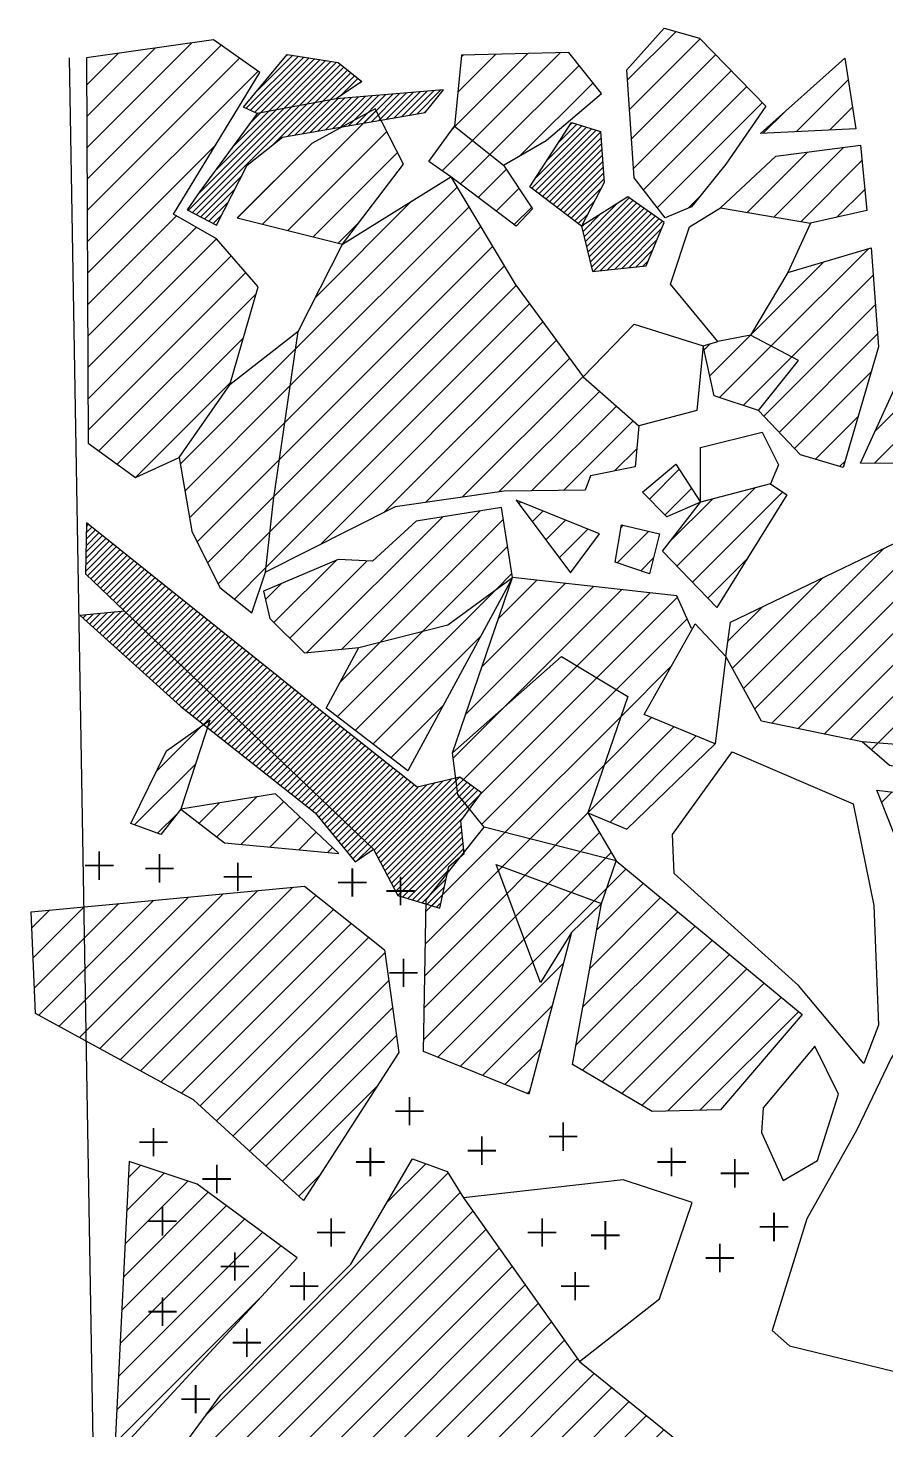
# Model space of a CAD drawing. Header units: metres. Extents: x -3.85 to -2.47, y -18.86 to -15.39.
# Drawn here: x -3.855 to -3.374, y -16.173 to -15.387 of the extents above; entities that cross this region are included whole.
import ezdxf

# ---------------------------------------------------------------- set-up
doc = ezdxf.new("R2010")
doc.units = ezdxf.units.M
doc.header["$LTSCALE"] = 25
doc.header["$MEASUREMENT"] = 0
doc.linetypes.add('STRICHPUNKTX2', pattern=[2, 1, -0.5, 0, -0.5])
doc.layers.get('0').update_dxf_attribs({"linetype": 'CONTINUOUS'})
for name, color, linetype in [('FEUER', 1, 'CONTINUOUS'), ('GRABUNGSGRENZE', 3, 'STRICHPUNKTX2'), ('KNOCHEN', 2, 'CONTINUOUS'), ('KNOCHENSCHRAFF', 2, 'CONTINUOUS'), ('STEINE', 4, 'CONTINUOUS')]:
    doc.layers.add(name, color=color, linetype=linetype)

# ---------------------------------------------------------------- blocks, each defined once
blk = doc.blocks.new('*X2')
at = {"color": 0}
for p, q in [((-371.049, -1540.251), (-370.942, -1540.143)), ((-373.257, -1543.165), (-370.333, -1540.241)), ((-373.016, -1543.278), (-370.028, -1540.29)), ((-372.775, -1543.39), (-369.724, -1540.339)), ((-372.747, -1542.302), (-370.638, -1540.192)), ((-372.449, -1543.418), (-369.419, -1540.388)), ((-372.016, -1543.338), (-369.115, -1540.437)), ((-371.583, -1543.258), (-368.81, -1540.486)), ((-371.149, -1543.179), (-368.506, -1540.535)), ((-370.716, -1543.099), (-368.201, -1540.584)), ((-370.283, -1543.02), (-367.971, -1540.708)), ((-369.85, -1542.94), (-367.775, -1540.866)), ((-369.417, -1542.86), (-367.58, -1541.024)), ((-368.983, -1542.781), (-367.384, -1541.181)), ((-368.55, -1542.701), (-367.189, -1541.339)), ((-367.979, -1542.483), (-366.993, -1541.497)), ((-366.879, -1541.737), (-366.798, -1541.655)), ((-368.371, -1544.289), (-366.582, -1542.5)), ((-367.944, -1544.216), (-366.195, -1542.467)), ((-367.517, -1544.142), (-365.809, -1542.435)), ((-367.09, -1544.069), (-365.423, -1542.402)), ((-366.663, -1543.996), (-365.036, -1542.369)), ((-366.236, -1543.922), (-364.65, -1542.337)), ((-365.809, -1543.849), (-364.264, -1542.304)), ((-365.382, -1543.775), (-363.878, -1542.271)), ((-364.955, -1543.702), (-363.491, -1542.238)), ((-364.528, -1543.629), (-363.105, -1542.206)), ((-364.101, -1543.555), (-362.719, -1542.173)), ((-363.674, -1543.482), (-362.333, -1542.14)), ((-376.504, -1548.887), (-370.716, -1543.099)), ((-376.273, -1549.009), (-370.283, -1543.02)), ((-376.042, -1549.132), (-369.85, -1542.94)), ((-375.956, -1547.986), (-371.149, -1543.179)), ((-375.006, -1546.682), (-371.583, -1543.258)), ((-371.802, -1545.246), (-369.417, -1542.86)), ((-370.932, -1544.73), (-368.983, -1542.781)), ((-370.505, -1544.656), (-368.55, -1542.701)), ((-370.078, -1544.583), (-368.127, -1542.631)), ((-369.652, -1544.509), (-367.74, -1542.598)), ((-369.225, -1544.436), (-367.354, -1542.566)), ((-368.798, -1544.363), (-366.968, -1542.533)), ((-363.247, -1543.408), (-363.099, -1543.26)), ((-374.037, -1545.36), (-372.016, -1543.338)), ((-373.068, -1544.037), (-372.449, -1543.418)), ((-355.742, -1545.095), (-354.705, -1544.058)), ((-355.091, -1544.091), (-354.974, -1543.974)), ((-357.247, -1547.661), (-353.897, -1544.311)), ((-357.045, -1547.813), (-353.627, -1544.395)), ((-357.043, -1547.104), (-354.166, -1544.227)), ((-356.844, -1547.965), (-353.376, -1544.497)), ((-356.642, -1548.117), (-353.352, -1544.827)), ((-356.392, -1546.1), (-354.435, -1544.142)), ((-356.441, -1548.269), (-353.329, -1545.157)), ((-356.239, -1548.421), (-353.305, -1545.487)), ((-356.038, -1548.573), (-353.282, -1545.817)), ((-355.836, -1548.725), (-353.258, -1546.147)), ((-375.811, -1549.255), (-373.506, -1546.95)), ((-355.635, -1548.877), (-353.235, -1546.477)), ((-355.433, -1549.029), (-353.211, -1546.807)), ((-355.232, -1549.182), (-353.187, -1547.137)), ((-375.58, -1549.378), (-373.882, -1547.679)), ((-355.03, -1549.334), (-353.337, -1547.641)), ((-375.349, -1549.5), (-374.258, -1548.408)), ((-354.829, -1549.486), (-353.722, -1548.379)), ((-354.304, -1550.375), (-352.445, -1548.516)), ((-354.235, -1550.66), (-351.772, -1548.196)), ((-354.167, -1550.945), (-351.564, -1548.342)), ((-354.098, -1551.23), (-351.356, -1548.487)), ((-354.03, -1551.515), (-351.148, -1548.633)), ((-353.961, -1551.8), (-350.94, -1548.779)), ((-375.118, -1549.623), (-374.633, -1549.138)), ((-354.627, -1549.638), (-354.106, -1549.117)), ((-354.372, -1550.09), (-353.394, -1549.112)), ((-353.893, -1552.085), (-350.732, -1548.924)), ((-353.768, -1552.314), (-350.524, -1549.07)), ((-353.374, -1552.274), (-350.316, -1549.215)), ((-352.981, -1552.234), (-350.108, -1549.361)), ((-352.587, -1552.194), (-349.9, -1549.507)), ((-354.44, -1549.804), (-354.343, -1549.707)), ((-352.194, -1552.154), (-349.955, -1549.915)), ((-351.8, -1552.114), (-350.207, -1550.521)), ((-351.406, -1552.074), (-350.46, -1551.127)), ((-322.587, -1551.185), (-322.552, -1551.15)), ((-322.5, -1551.451), (-322.199, -1551.15)), ((-322.413, -1551.718), (-321.845, -1551.15)), ((-322.325, -1551.984), (-321.491, -1551.15)), ((-322.238, -1552.251), (-321.138, -1551.15)), ((-322.151, -1552.517), (-320.784, -1551.15)), ((-322.064, -1552.784), (-320.431, -1551.15)), ((-351.013, -1552.034), (-350.712, -1551.733)), ((-321.977, -1553.05), (-320.161, -1551.234)), ((-321.89, -1553.316), (-320.203, -1551.63)), ((-321.803, -1553.583), (-320.246, -1552.026)), ((-321.747, -1553.88), (-320.288, -1552.422)), ((-321.909, -1554.75), (-320.373, -1553.214)), ((-321.828, -1554.315), (-320.331, -1552.818)), ((-323.901, -1555.327), (-322.685, -1554.111)), ((-323.887, -1554.96), (-323.142, -1554.215)), ((-322.071, -1555.619), (-320.458, -1554.006)), ((-321.99, -1555.184), (-320.416, -1553.61)), ((-323.941, -1556.429), (-322.55, -1555.037)), ((-323.928, -1556.061), (-322.595, -1554.728)), ((-323.914, -1555.694), (-322.64, -1554.42)), ((-323.873, -1554.593), (-323.82, -1554.539)), ((-322.233, -1556.488), (-320.543, -1554.798)), ((-322.152, -1556.053), (-320.501, -1554.402)), ((-323.969, -1557.163), (-322.46, -1555.654)), ((-323.955, -1556.796), (-322.505, -1555.346)), ((-322.344, -1557.306), (-320.631, -1555.593)), ((-322.303, -1556.912), (-320.585, -1555.194)), ((-324.009, -1558.264), (-322.326, -1556.58)), ((-323.996, -1557.897), (-322.37, -1556.272)), ((-323.982, -1557.53), (-322.415, -1555.963)), ((-322.425, -1558.094), (-320.731, -1556.4)), ((-322.384, -1557.7), (-320.681, -1555.996)), ((-324.037, -1558.999), (-322.344, -1557.306)), ((-324.023, -1558.632), (-322.303, -1556.912)), ((-322.468, -1558.845), (-320.83, -1557.206)), ((-322.465, -1558.488), (-320.78, -1556.803)), ((-324.064, -1559.733), (-322.425, -1558.094)), ((-324.05, -1559.366), (-322.384, -1557.7)), ((-322.342, -1559.072), (-320.88, -1557.61)), ((-322.216, -1559.299), (-320.93, -1558.013)), ((-323.916, -1559.939), (-322.465, -1558.488)), ((-322.09, -1559.527), (-320.98, -1558.416)), ((-321.907, -1559.697), (-321.029, -1558.82)), ((-321.478, -1559.622), (-321.079, -1559.223)), ((-382.238, -1567.349), (-381.724, -1566.835)), ((-382.232, -1566.989), (-381.92, -1566.677)), ((-382.225, -1566.629), (-382.116, -1566.52)), ((-382.27, -1569.149), (-380.742, -1567.621)), ((-382.264, -1568.789), (-380.938, -1567.463)), ((-382.258, -1568.429), (-381.135, -1567.306)), ((-382.251, -1568.069), (-381.331, -1567.149)), ((-382.245, -1567.709), (-381.527, -1566.992)), ((-382.162, -1569.395), (-380.546, -1567.778)), ((-381.981, -1569.567), (-380.349, -1567.935)), ((-381.8, -1569.74), (-380.153, -1568.092)), ((-381.619, -1569.912), (-379.957, -1568.25)), ((-381.438, -1570.085), (-379.76, -1568.407)), ((-381.257, -1570.258), (-379.564, -1568.564)), ((-381.076, -1570.43), (-379.368, -1568.721)), ((-380.896, -1570.603), (-379.171, -1568.878)), ((-380.715, -1570.775), (-378.975, -1569.036)), ((-380.534, -1570.948), (-378.779, -1569.193)), ((-380.353, -1571.12), (-378.582, -1569.35)), ((-380.172, -1571.293), (-378.386, -1569.507)), ((-379.991, -1571.466), (-378.19, -1569.665)), ((-379.81, -1571.638), (-377.993, -1569.822)), ((-379.629, -1571.811), (-377.797, -1569.979)), ((-379.449, -1571.984), (-377.601, -1570.136)), ((-379.268, -1572.157), (-377.404, -1570.294)), ((-379.087, -1572.33), (-377.208, -1570.451)), ((-378.906, -1572.503), (-377.012, -1570.608)), ((-378.726, -1572.675), (-376.815, -1570.765)), ((-382.421, -1571.775), (-382.246, -1571.599)), ((-382.235, -1571.943), (-381.852, -1571.559)), ((-382.049, -1572.11), (-381.458, -1571.519)), ((-381.864, -1572.278), (-381.065, -1571.479)), ((-381.678, -1572.445), (-380.671, -1571.439)), ((-381.492, -1572.613), (-380.277, -1571.399)), ((-381.306, -1572.78), (-379.991, -1571.466)), ((-378.545, -1572.848), (-376.619, -1570.922)), ((-378.364, -1573.021), (-376.423, -1571.08)), ((-378.183, -1573.194), (-376.226, -1571.237)), ((-378.003, -1573.367), (-376.03, -1571.394)), ((-377.822, -1573.54), (-375.834, -1571.551)), ((-381.12, -1572.948), (-379.81, -1571.638)), ((-380.934, -1573.116), (-379.629, -1571.811)), ((-380.748, -1573.283), (-379.449, -1571.984)), ((-380.562, -1573.451), (-379.268, -1572.157)), ((-380.376, -1573.618), (-379.087, -1572.33)), ((-377.641, -1573.712), (-375.637, -1571.709)), ((-377.461, -1573.885), (-375.441, -1571.866)), ((-377.28, -1574.058), (-375.245, -1572.023)), ((-377.099, -1574.231), (-375.048, -1572.18)), ((-376.918, -1574.404), (-374.852, -1572.337)), ((-380.19, -1573.786), (-378.906, -1572.503)), ((-380.004, -1573.953), (-378.726, -1572.675)), ((-379.818, -1574.121), (-378.545, -1572.848)), ((-379.632, -1574.289), (-378.364, -1573.021)), ((-376.738, -1574.577), (-374.656, -1572.495)), ((-376.557, -1574.749), (-374.459, -1572.652)), ((-376.376, -1574.922), (-374.263, -1572.809)), ((-376.195, -1575.095), (-374.067, -1572.966)), ((-376.015, -1575.268), (-373.871, -1573.124)), ((-379.446, -1574.456), (-378.183, -1573.194)), ((-379.26, -1574.624), (-378.003, -1573.367)), ((-379.074, -1574.791), (-377.822, -1573.54)), ((-378.888, -1574.959), (-377.641, -1573.712)), ((-378.702, -1575.126), (-377.461, -1573.885)), ((-375.834, -1575.441), (-373.674, -1573.281)), ((-375.653, -1575.614), (-373.478, -1573.438)), ((-375.473, -1575.786), (-373.282, -1573.595)), ((-375.292, -1575.959), (-373.085, -1573.753)), ((-375.111, -1576.132), (-372.889, -1573.91)), ((-378.516, -1575.294), (-377.28, -1574.058)), ((-378.33, -1575.462), (-377.099, -1574.231)), ((-378.144, -1575.629), (-376.918, -1574.404)), ((-377.958, -1575.797), (-376.738, -1574.577)), ((-377.772, -1575.964), (-376.557, -1574.749)), ((-374.93, -1576.305), (-372.693, -1574.067)), ((-374.75, -1576.478), (-372.496, -1574.224)), ((-374.569, -1576.65), (-372.3, -1574.381)), ((-374.388, -1576.823), (-372.104, -1574.539)), ((-374.207, -1576.996), (-371.907, -1574.696)), ((-377.586, -1576.132), (-376.376, -1574.922)), ((-377.4, -1576.299), (-376.195, -1575.095)), ((-377.214, -1576.467), (-376.015, -1575.268)), ((-377.028, -1576.635), (-375.834, -1575.441)), ((-374.027, -1577.169), (-371.711, -1574.853)), ((-373.846, -1577.342), (-371.515, -1575.01)), ((-373.665, -1577.515), (-371.318, -1575.168)), ((-373.485, -1577.687), (-371.122, -1575.325)), ((-373.304, -1577.86), (-370.926, -1575.482)), ((-376.837, -1576.797), (-375.653, -1575.614)), ((-376.64, -1576.953), (-375.473, -1575.786)), ((-376.442, -1577.109), (-375.292, -1575.959)), ((-376.245, -1577.265), (-375.111, -1576.132)), ((-376.047, -1577.422), (-374.93, -1576.305)), ((-373.123, -1578.033), (-370.729, -1575.639)), ((-372.942, -1578.206), (-370.533, -1575.796)), ((-372.762, -1578.379), (-370.337, -1575.954)), ((-372.581, -1578.552), (-370.14, -1576.111)), ((-372.4, -1578.724), (-369.944, -1576.268)), ((-375.85, -1577.578), (-374.75, -1576.478)), ((-375.652, -1577.734), (-374.569, -1576.65)), ((-375.455, -1577.89), (-374.388, -1576.823)), ((-375.257, -1578.046), (-374.207, -1576.996)), ((-372.219, -1578.897), (-369.748, -1576.425)), ((-372.039, -1579.07), (-369.551, -1576.583)), ((-371.858, -1579.243), (-369.355, -1576.74)), ((-371.677, -1579.416), (-369.159, -1576.897)), ((-371.497, -1579.589), (-368.962, -1577.054)), ((-375.06, -1578.202), (-374.027, -1577.169)), ((-374.862, -1578.358), (-373.846, -1577.342)), ((-374.665, -1578.514), (-373.665, -1577.515)), ((-374.468, -1578.67), (-373.485, -1577.687)), ((-374.27, -1578.827), (-373.304, -1577.86)), ((-371.316, -1579.761), (-368.765, -1577.211)), ((-371.135, -1579.934), (-368.568, -1577.367)), ((-370.954, -1580.107), (-368.371, -1577.524)), ((-370.774, -1580.28), (-368.175, -1577.681)), ((-370.593, -1580.453), (-367.978, -1577.837)), ((-374.073, -1578.983), (-373.123, -1578.033)), ((-373.875, -1579.139), (-372.942, -1578.206)), ((-373.678, -1579.295), (-372.762, -1578.379)), ((-373.48, -1579.451), (-372.581, -1578.552)), ((-370.412, -1580.625), (-367.781, -1577.994)), ((-370.232, -1580.798), (-367.584, -1578.151)), ((-370.051, -1580.971), (-367.387, -1578.308)), ((-369.87, -1581.144), (-367.191, -1578.464)), ((-369.689, -1581.317), (-366.994, -1578.621)), ((-373.283, -1579.607), (-372.4, -1578.724)), ((-373.085, -1579.763), (-372.219, -1578.897)), ((-372.888, -1579.919), (-372.039, -1579.07)), ((-372.691, -1580.075), (-371.858, -1579.243)), ((-372.493, -1580.231), (-371.677, -1579.416)), ((-369.509, -1581.49), (-366.797, -1578.778)), ((-369.328, -1581.662), (-366.6, -1578.935)), ((-369.147, -1581.835), (-366.403, -1579.091)), ((-368.966, -1582.008), (-366.206, -1579.248)), ((-368.786, -1582.181), (-366.01, -1579.405)), ((-372.296, -1580.388), (-371.497, -1579.589)), ((-372.098, -1580.544), (-371.316, -1579.761)), ((-371.901, -1580.7), (-371.135, -1579.934)), ((-371.703, -1580.856), (-370.954, -1580.107)), ((-368.605, -1582.354), (-365.813, -1579.562)), ((-368.424, -1582.527), (-365.616, -1579.718)), ((-368.244, -1582.699), (-365.419, -1579.875)), ((-368.063, -1582.872), (-365.222, -1580.032)), ((-367.882, -1583.045), (-365.026, -1580.189)), ((-325.927, -1580.334), (-325.85, -1580.258)), ((-371.506, -1581.012), (-370.774, -1580.28)), ((-371.308, -1581.168), (-370.593, -1580.453)), ((-371.111, -1581.324), (-370.412, -1580.625)), ((-370.914, -1581.48), (-370.232, -1580.798)), ((-370.716, -1581.636), (-370.051, -1580.971)), ((-367.701, -1583.218), (-364.829, -1580.345)), ((-367.521, -1583.391), (-364.632, -1580.502)), ((-367.34, -1583.564), (-364.435, -1580.659)), ((-367.159, -1583.736), (-364.238, -1580.815)), ((-366.978, -1583.909), (-364.041, -1580.972)), ((-366.256, -1584.601), (-362.691, -1581.036)), ((-366.089, -1584.788), (-362.229, -1580.928)), ((-365.967, -1585.019), (-361.768, -1580.82)), ((-365.844, -1585.25), (-361.306, -1580.712)), ((-365.722, -1585.481), (-361.084, -1580.843)), ((-365.6, -1585.712), (-360.877, -1580.989)), ((-326.452, -1581.213), (-325.664, -1580.425)), ((-326.305, -1581.419), (-325.477, -1580.592)), ((-326.157, -1581.625), (-325.29, -1580.758)), ((-326.01, -1581.831), (-325.104, -1580.925)), ((-370.519, -1581.793), (-369.87, -1581.144)), ((-370.321, -1581.949), (-369.689, -1581.317)), ((-370.124, -1582.105), (-369.509, -1581.49)), ((-369.926, -1582.261), (-369.328, -1581.662)), ((-369.729, -1582.417), (-369.147, -1581.835)), ((-366.798, -1584.082), (-363.845, -1581.129)), ((-366.617, -1584.255), (-363.614, -1581.252)), ((-366.436, -1584.428), (-363.152, -1581.144)), ((-365.477, -1585.944), (-360.67, -1581.136)), ((-365.355, -1586.175), (-360.463, -1581.283)), ((-365.233, -1586.406), (-360.256, -1581.429)), ((-365.11, -1586.637), (-360.085, -1581.612)), ((-325.862, -1582.037), (-324.917, -1581.092)), ((-325.715, -1582.243), (-324.731, -1581.259)), ((-325.567, -1582.449), (-324.544, -1581.426)), ((-325.419, -1582.655), (-324.357, -1581.593)), ((-325.272, -1582.861), (-324.171, -1581.76)), ((-369.531, -1582.573), (-368.966, -1582.008)), ((-369.343, -1582.738), (-368.786, -1582.181)), ((-369.184, -1582.933), (-368.605, -1582.354)), ((-369.026, -1583.128), (-368.424, -1582.527)), ((-325.124, -1583.067), (-323.984, -1581.927)), ((-324.977, -1583.273), (-323.798, -1582.094)), ((-324.829, -1583.479), (-323.611, -1582.261)), ((-324.682, -1583.685), (-323.424, -1582.428)), ((-324.534, -1583.891), (-323.238, -1582.595)), ((-368.867, -1583.323), (-368.244, -1582.699)), ((-368.708, -1583.518), (-368.063, -1582.872)), ((-368.549, -1583.712), (-367.882, -1583.045)), ((-368.391, -1583.907), (-367.701, -1583.218)), ((-368.232, -1584.102), (-367.521, -1583.391)), ((-364.988, -1586.868), (-361.102, -1582.982)), ((-324.387, -1584.097), (-323.051, -1582.762)), ((-324.239, -1584.303), (-322.881, -1582.946)), ((-324.091, -1584.509), (-322.729, -1583.146)), ((-323.881, -1584.652), (-322.576, -1583.347)), ((-368.073, -1584.297), (-367.34, -1583.564)), ((-367.915, -1584.492), (-367.159, -1583.736)), ((-367.756, -1584.687), (-366.978, -1583.909)), ((-367.597, -1584.881), (-366.798, -1584.082)), ((-364.865, -1587.099), (-361.196, -1583.43)), ((-364.743, -1587.331), (-361.161, -1583.748)), ((-364.471, -1587.413), (-361.125, -1584.067)), ((-323.664, -1584.789), (-322.423, -1583.548)), ((-323.447, -1584.926), (-322.27, -1583.749)), ((-323.23, -1585.062), (-322.118, -1583.95)), ((-323.013, -1585.199), (-321.965, -1584.15)), ((-367.438, -1585.076), (-366.617, -1584.255)), ((-367.28, -1585.271), (-366.436, -1584.428)), ((-367.007, -1585.352), (-366.256, -1584.601)), ((-364.2, -1587.495), (-361.09, -1584.385)), ((-363.929, -1587.578), (-361.055, -1584.703)), ((-322.796, -1585.335), (-321.812, -1584.351)), ((-322.579, -1585.472), (-321.659, -1584.552)), ((-322.362, -1585.609), (-321.506, -1584.753)), ((-322.145, -1585.745), (-321.354, -1584.954)), ((-321.929, -1585.882), (-321.201, -1585.154)), ((-321.712, -1586.019), (-321.221, -1585.528)), ((-363.658, -1587.66), (-361.943, -1585.945)), ((-363.387, -1587.743), (-362.041, -1586.397)), ((-321.495, -1586.155), (-321.28, -1585.94)), ((-363.116, -1587.825), (-362.14, -1586.849)), ((-362.845, -1587.908), (-362.238, -1587.3)), ((-362.574, -1587.99), (-362.336, -1587.752))]:
    blk.add_line(p, q, dxfattribs=at)
blk = doc.blocks.new('*X4')
at = {"color": 0}
for p, q in [((-351.862, -1541.569), (-349.144, -1538.852)), ((-351.751, -1543.226), (-347.787, -1539.262)), ((-382.214, -1541.869), (-380.434, -1540.089)), ((-382.205, -1543.628), (-378.371, -1539.794)), ((-382.197, -1545.388), (-376.309, -1539.5)), ((-382.189, -1547.147), (-374.664, -1539.623)), ((-361.554, -1544.19), (-357.462, -1540.098)), ((-361.386, -1542.254), (-359.276, -1540.144)), ((-360.569, -1544.973), (-355.648, -1540.052)), ((-382.181, -1548.907), (-373.628, -1540.354)), ((-361.184, -1540.284), (-361.089, -1540.19)), ((-359.585, -1545.757), (-354.586, -1540.758)), ((-351.639, -1544.882), (-346.915, -1540.157)), ((-382.172, -1550.666), (-372.592, -1541.086)), ((-351.528, -1546.538), (-346.043, -1541.053)), ((-357.864, -1545.803), (-353.801, -1541.74)), ((-350.97, -1547.748), (-345.171, -1541.949)), ((-350.199, -1548.745), (-344.299, -1542.845)), ((-372.337, -1549.67), (-365.965, -1543.298)), ((-370.923, -1550.023), (-365.369, -1544.47)), ((-361.713, -1544.349), (-361.554, -1544.19)), ((-382.164, -1552.426), (-374.963, -1545.225)), ((-373.751, -1549.316), (-369.554, -1545.119)), ((-369.508, -1550.377), (-364.774, -1545.642)), ((-362.272, -1546.676), (-360.569, -1544.973)), ((-361.251, -1547.422), (-359.585, -1545.757)), ((-360.241, -1548.18), (-358.666, -1546.605)), ((-370.49, -1556.661), (-361.434, -1547.606)), ((-359.23, -1548.938), (-357.959, -1547.666)), ((-370.79, -1558.729), (-360.77, -1548.709)), ((-369.376, -1553.78), (-363.983, -1548.386)), ((-358.22, -1549.695), (-357.252, -1548.727)), ((-348.465, -1548.779), (-347.828, -1548.142)), ((-382.156, -1554.185), (-377.171, -1549.2)), ((-368.094, -1550.73), (-366.877, -1549.514)), ((-382.148, -1555.945), (-376.048, -1549.845)), ((-371.09, -1560.797), (-360.106, -1549.813)), ((-382.14, -1557.705), (-374.928, -1550.493)), ((-371.391, -1562.866), (-359.442, -1550.917)), ((-382.131, -1559.464), (-374.106, -1551.439)), ((-382.123, -1561.224), (-373.285, -1552.385)), ((-371.691, -1564.934), (-358.778, -1552.021)), ((-371.926, -1566.937), (-358.107, -1553.117)), ((-381.521, -1562.389), (-372.699, -1553.568)), ((-372.154, -1568.932), (-357.358, -1554.136)), ((-369.079, -1567.625), (-356.609, -1555.155)), ((-380.499, -1563.135), (-373.411, -1556.047)), ((-376.961, -1563.132), (-370.49, -1556.661)), ((-365.519, -1565.833), (-355.86, -1556.174)), ((-363.197, -1565.278), (-355.111, -1557.192)), ((-361.137, -1564.987), (-354.362, -1558.211)), ((-379.478, -1563.882), (-374.123, -1558.527)), ((-376.7, -1564.64), (-370.79, -1558.729)), ((-359.078, -1564.695), (-353.428, -1559.045)), ((-357.251, -1564.636), (-352.49, -1559.875)), ((-376.44, -1566.147), (-371.09, -1560.797)), ((-355.463, -1564.616), (-351.553, -1560.705)), ((-376.013, -1567.488), (-371.391, -1562.866)), ((-352.591, -1563.512), (-351.353, -1562.273)), ((-375.424, -1568.667), (-371.691, -1564.934)), ((-369.861, -1573.71), (-362.25, -1566.099)), ((-367.897, -1573.514), (-360.147, -1565.764)), ((-365.724, -1573.109), (-358.832, -1566.217)), ((-374.835, -1569.846), (-371.926, -1566.937)), ((-363.351, -1572.504), (-358.594, -1567.747)), ((-373.922, -1570.701), (-372.154, -1568.932)), ((-371.701, -1572.014), (-368.201, -1568.515)), ((-370.817, -1572.898), (-366.479, -1568.56)), ((-372.176, -1570.722), (-371.285, -1569.831)), ((-360.947, -1577.171), (-353.773, -1569.997)), ((-360.029, -1574.484), (-355.365, -1569.821)), ((-359.263, -1570.183), (-358.356, -1569.276)), ((-359.11, -1571.798), (-356.957, -1569.645)), ((-367.152, -1578.072), (-359.263, -1570.183)), ((-358.706, -1576.698), (-352.181, -1570.173)), ((-354.696, -1574.455), (-350.59, -1570.349)), ((-353.593, -1575.12), (-349.064, -1570.591)), ((-352.49, -1575.785), (-348.52, -1571.815)), ((-368.152, -1577.305), (-363.351, -1572.504)), ((-367.981, -1575.366), (-365.724, -1573.109)), ((-366.151, -1578.839), (-360.101, -1572.789)), ((-361.442, -1581.201), (-354.696, -1574.455)), ((-352.239, -1577.302), (-349.413, -1574.476)), ((-360.83, -1582.357), (-353.593, -1575.12)), ((-360.041, -1583.336), (-352.49, -1575.785)), ((-365.15, -1579.606), (-362.176, -1576.632)), ((-361.645, -1579.637), (-358.706, -1576.698)), ((-378.302, -1580.384), (-375.706, -1577.787)), ((-358.742, -1583.804), (-352.239, -1577.302)), ((-355.925, -1584.523), (-349.273, -1577.871)), ((-353.165, -1579.996), (-350.526, -1577.356)), ((-352.848, -1583.214), (-348.019, -1578.385)), ((-379.526, -1583.376), (-376.09, -1579.94)), ((-357.333, -1584.164), (-353.165, -1579.996)), ((-374.897, -1584.05), (-372.635, -1581.787)), ((-376.893, -1582.511), (-376.861, -1582.478)), ((-375.895, -1583.28), (-374.748, -1582.133)), ((-373.542, -1584.463), (-371.149, -1582.069)), ((-378.23, -1583.847), (-377.112, -1582.729)), ((-371.928, -1584.616), (-370.239, -1582.927)), ((-370.314, -1584.77), (-369.329, -1583.785)), ((-363.176, -1588.238), (-358.742, -1583.804)), ((-358.895, -1585.725), (-357.333, -1584.164)), ((-354.517, -1584.882), (-353.441, -1583.807)), ((-368.7, -1584.924), (-368.419, -1584.643)), ((-357.605, -1586.203), (-355.925, -1584.523)), ((-356.316, -1586.681), (-354.517, -1584.882)), ((-353.108, -1585.242), (-352.789, -1584.922)), ((-359.11, -1585.941), (-358.895, -1585.725)), ((-355.026, -1587.16), (-353.108, -1585.242)), ((-363.208, -1590.038), (-359.11, -1585.941)), ((-358.627, -1587.225), (-357.605, -1586.203)), ((-353.04, -1586.941), (-351.954, -1585.855)), ((-382.612, -1595.3), (-374.556, -1587.244)), ((-381.468, -1595.924), (-372.607, -1587.063)), ((-380.325, -1596.548), (-370.658, -1586.882)), ((-379.181, -1597.173), (-369.344, -1587.336)), ((-363.24, -1591.838), (-358.627, -1587.225)), ((-358.143, -1588.508), (-356.316, -1586.681)), ((-357.659, -1589.792), (-355.026, -1587.16)), ((-353.736, -1587.638), (-353.04, -1586.941)), ((-353.595, -1589.264), (-350.985, -1586.654)), ((-385.216, -1590.833), (-382.352, -1587.969)), ((-385.14, -1592.525), (-380.403, -1587.788)), ((-384.898, -1594.051), (-378.454, -1587.607)), ((-383.755, -1594.675), (-376.505, -1587.425)), ((-378.038, -1597.797), (-368.36, -1588.119)), ((-357.175, -1591.076), (-353.736, -1587.638)), ((-353.986, -1591.422), (-350.016, -1587.453)), ((-385.291, -1589.141), (-384.301, -1588.15)), ((-376.894, -1598.421), (-367.375, -1588.902)), ((-363.273, -1593.639), (-358.143, -1588.508)), ((-354.376, -1593.58), (-349.047, -1588.252)), ((-375.84, -1599.135), (-366.391, -1589.685)), ((-354.766, -1595.738), (-348.078, -1589.05)), ((-363.305, -1595.439), (-357.659, -1589.792)), ((-354.4, -1597.14), (-347.109, -1589.849)), ((-374.918, -1599.981), (-365.485, -1590.548)), ((-362.518, -1596.419), (-357.175, -1591.076)), ((-361.26, -1596.929), (-355.462, -1591.131)), ((-353.288, -1597.796), (-346.14, -1590.648)), ((-352.177, -1598.453), (-345.171, -1591.447)), ((-373.996, -1600.826), (-365.266, -1592.096)), ((-351.066, -1599.11), (-344.202, -1592.246)), ((-360.002, -1597.438), (-356.097, -1593.534)), ((-349.625, -1599.436), (-343.233, -1593.045)), ((-373.074, -1601.672), (-365.047, -1593.645)), ((-347.809, -1599.388), (-342.264, -1593.843)), ((-372.152, -1602.518), (-364.828, -1595.194)), ((-358.744, -1597.948), (-356.731, -1595.936)), ((-371.23, -1603.364), (-365.926, -1598.059)), ((-357.486, -1598.458), (-357.366, -1598.338)), ((-379.965, -1605.028), (-377.856, -1602.918)), ((-379.873, -1603.168), (-379.181, -1602.476)), ((-375.503, -1616.476), (-361.938, -1602.91)), ((-370.308, -1604.21), (-369.127, -1603.028)), ((-365.382, -1604.586), (-363.18, -1602.384)), ((-380.057, -1606.887), (-376.53, -1603.36)), ((-380.149, -1608.747), (-375.39, -1603.988)), ((-379.869, -1622.609), (-361.261, -1604.001)), ((-380.731, -1625.239), (-360.542, -1605.05)), ((-380.241, -1610.607), (-374.372, -1604.738)), ((-380.333, -1612.466), (-373.354, -1605.488)), ((-379.998, -1626.273), (-359.807, -1606.083)), ((-380.517, -1616.186), (-371.318, -1606.987)), ((-380.425, -1614.326), (-372.336, -1606.237)), ((-379.268, -1627.312), (-359.073, -1607.116)), ((-378.584, -1628.395), (-358.338, -1608.149)), ((-377.899, -1629.478), (-357.603, -1609.182)), ((-380.608, -1618.045), (-372.476, -1609.913)), ((-377.214, -1630.561), (-356.869, -1610.215)), ((-376.529, -1631.644), (-356.134, -1611.249)), ((-375.844, -1632.726), (-355.399, -1612.282)), ((-374.682, -1633.332), (-354.665, -1613.315)), ((-373.158, -1633.576), (-353.725, -1614.143)), ((-371.634, -1633.82), (-352.748, -1614.933)), ((-370.029, -1633.982), (-351.771, -1615.724)), ((-368.142, -1633.863), (-350.794, -1616.515)), ((-366.255, -1633.744), (-349.817, -1617.305))]:
    blk.add_line(p, q, dxfattribs=at)
blk = doc.blocks.new('*X5')
at = {"color": 0}
for p, q in [((-342.398, -1544.48), (-339.482, -1541.563)), ((-340.542, -1544.391), (-339.246, -1543.096)), ((-344.254, -1544.568), (-343.042, -1543.356)), ((-345.161, -1549.01), (-341.772, -1545.621)), ((-343.652, -1549.269), (-339.742, -1545.359)), ((-342.143, -1549.528), (-338.719, -1546.104)), ((-340.136, -1549.289), (-338.562, -1547.715)), ((-343.812, -1556.5), (-338.357, -1551.045)), ((-344.969, -1555.889), (-340.859, -1551.779)), ((-342.655, -1557.111), (-338.079, -1552.535)), ((-344.213, -1560.436), (-337.958, -1554.182)), ((-343.357, -1561.348), (-337.837, -1555.829)), ((-337.979, -1561.274), (-332.149, -1555.443)), ((-347.571, -1556.723), (-347.223, -1556.376)), ((-347.254, -1558.175), (-344.969, -1555.889)), ((-346.711, -1559.4), (-343.812, -1556.5)), ((-338.015, -1563.078), (-331.045, -1556.108)), ((-345.379, -1559.835), (-342.655, -1557.111)), ((-342.501, -1562.26), (-338.196, -1557.955)), ((-341.336, -1562.863), (-338.93, -1560.457)), ((-339.974, -1563.269), (-339.663, -1562.958)), ((-350.641, -1565.097), (-348.961, -1563.417)), ((-349.757, -1565.981), (-348.269, -1564.493)), ((-349.099, -1568.858), (-344.71, -1564.47)), ((-357.972, -1565.357), (-357.875, -1565.26)), ((-349.522, -1567.513), (-347.098, -1565.09)), ((-348.23, -1569.757), (-343.171, -1564.698)), ((-357.214, -1566.367), (-356.615, -1565.767)), ((-343.768, -1577.669), (-332.193, -1566.094)), ((-356.457, -1567.377), (-355.354, -1566.274)), ((-355.699, -1568.387), (-354.093, -1566.781)), ((-352.232, -1566.688), (-352.107, -1566.562)), ((-344.733, -1576.866), (-334.091, -1566.225)), ((-342.303, -1577.972), (-331.059, -1566.728)), ((-352.445, -1568.669), (-350.679, -1566.902)), ((-340.839, -1578.276), (-329.926, -1567.363)), ((-351.128, -1569.119), (-350.403, -1568.394)), ((-345.359, -1575.725), (-337.494, -1567.86)), ((-339.375, -1578.579), (-328.793, -1567.998)), ((-347.36, -1570.655), (-345.175, -1568.47)), ((-345.986, -1574.584), (-340.898, -1569.496)), ((-337.816, -1578.788), (-329.574, -1570.546)), ((-346.233, -1573.063), (-344.301, -1571.131)), ((-338.19, -1579.163), (-337.816, -1578.788)), ((-337.611, -1582.119), (-337.02, -1581.528))]:
    blk.add_line(p, q, dxfattribs=at)
blk = doc.blocks.new('LB')
at = {"layer": 'FEUER', "const_width": 0.1}
for points in [[(0, 0), (0, -1.6)], [(-0.8, -0.8), (0.8, -0.8)]]:
    blk.add_lwpolyline(points, dxfattribs=at)

msp = doc.modelspace()

# ---------------------------------------------------------------- linework, layer by layer
at = {"layer": 'GRABUNGSGRENZE', "flags": 128}
msp.add_lwpolyline([(-3.83189, -15.40344), (-3.80292, -17.09429), (-3.85338, -17.49177), (-3.85497, -18.85597), (-2.46628, -18.09316), (-2.4784, -15.41267)], dxfattribs=at)
at = {"layer": 'KNOCHEN'}
for points in [[(-3.7264, -15.43453), (-3.73405, -15.43096), (-3.70959, -15.40141), (-3.68105, -15.40599), (-3.6678, -15.4167), (-3.68207, -15.42638)], [(-3.74934, -15.49721), (-3.73201, -15.46358), (-3.71214, -15.44778), (-3.63213, -15.43402), (-3.62194, -15.42128), (-3.68207, -15.42638), (-3.7264, -15.43453), (-3.75851, -15.47835), (-3.76565, -15.48855), (-3.74934, -15.49721)], [(-3.54448, -15.49773), (-3.57353, -15.47581), (-3.55008, -15.43963), (-3.53378, -15.44473), (-3.53174, -15.47327), (-3.54448, -15.49773)], [(-3.54448, -15.49773), (-3.53837, -15.52321), (-3.5083, -15.52015), (-3.49811, -15.49569), (-3.51849, -15.48142), (-3.54448, -15.49773)], [(-3.82273, -15.69289), (-3.80082, -15.71379), (-3.66119, -15.84731), (-3.64744, -15.8733), (-3.62399, -15.88043), (-3.6189, -15.85699), (-3.61023, -15.84986), (-3.61227, -15.83151), (-3.60055, -15.81572), (-3.61278, -15.80705), (-3.63673, -15.81266), (-3.69177, -15.76883), (-3.82222, -15.66435), (-3.82273, -15.69289)], [(-3.80082, -15.71379), (-3.82579, -15.71633), (-3.76922, -15.7673), (-3.69381, -15.82692), (-3.67139, -15.85444), (-3.66119, -15.84731)]]:
    msp.add_lwpolyline(points, dxfattribs=at)
at = {"layer": 'STEINE'}
for points in [[(-3.8212, -15.61951), (-3.7947, -15.63888), (-3.77024, -15.62767), (-3.7417, -15.5869), (-3.7259, -15.53186), (-3.74934, -15.50485), (-3.77329, -15.49109), (-3.77329, -15.49109), (-3.72487, -15.4116), (-3.75086, -15.39325), (-3.82221, -15.40344), (-3.8212, -15.61951)], [(-3.51492, -15.47072), (-3.519, -15.41008), (-3.4981, -15.38664), (-3.47823, -15.39224), (-3.44103, -15.43047), (-3.46345, -15.46308), (-3.48282, -15.48703), (-3.4976, -15.49314), (-3.51492, -15.47072)], [(-3.5883, -15.46358), (-3.56435, -15.44982), (-3.53327, -15.42333), (-3.55161, -15.40039), (-3.61174, -15.40192), (-3.61582, -15.44167)], [(-3.44409, -15.44575), (-3.39669, -15.40346), (-3.39058, -15.44321), (-3.44409, -15.44575)], [(-3.73762, -15.49313), (-3.6785, -15.50791), (-3.64436, -15.46307), (-3.66016, -15.43198), (-3.69583, -15.45135), (-3.73762, -15.49313)], [(-3.61786, -15.47021), (-3.63009, -15.46154), (-3.61582, -15.44167), (-3.5883, -15.46358), (-3.572, -15.48804), (-3.58117, -15.49773), (-3.61786, -15.47021)], [(-3.46651, -15.48754), (-3.43542, -15.45849), (-3.38803, -15.45238), (-3.38447, -15.48907)], [(-3.54245, -15.64602), (-3.5878, -15.64653), (-3.64895, -15.65519), (-3.72183, -15.69188), (-3.71724, -15.65162), (-3.70348, -15.55683), (-3.6785, -15.50791), (-3.61786, -15.47021), (-3.58168, -15.53034), (-3.54346, -15.58232), (-3.51238, -15.60984), (-3.51442, -15.63277), (-3.53939, -15.63787), (-3.54245, -15.64602)], [(-3.46651, -15.48754), (-3.41606, -15.4962), (-3.4288, -15.52372), (-3.4497, -15.55888), (-3.46804, -15.56245), (-3.49454, -15.53034), (-3.48384, -15.49824), (-3.46651, -15.48754)], [(-3.38447, -15.48907), (-3.41606, -15.4962)], [(-3.4288, -15.52372), (-3.38192, -15.50997), (-3.37784, -15.56551), (-3.39772, -15.63329), (-3.42167, -15.62615), (-3.44511, -15.60118)], [(-3.38804, -15.63074), (-3.34625, -15.53952), (-3.29631, -15.56959), (-3.2586, -15.55278), (-3.27848, -15.63125), (-3.38804, -15.63074)], [(-3.70348, -15.55683), (-3.7417, -15.5869)], [(-3.54346, -15.58232), (-3.51493, -15.55277), (-3.4762, -15.565), (-3.47977, -15.60118), (-3.51238, -15.60984)], [(-3.44511, -15.60118), (-3.47008, -15.59303), (-3.4762, -15.565), (-3.46804, -15.56245)], [(-3.44511, -15.60118), (-3.42269, -15.57315), (-3.4497, -15.55888)], [(-3.47773, -15.65265), (-3.47773, -15.62207), (-3.44307, -15.61341), (-3.4339, -15.63176), (-3.43849, -15.64246), (-3.47773, -15.65265)], [(-3.77024, -15.62767), (-3.76311, -15.66894), (-3.74731, -15.70054), (-3.72947, -15.71481), (-3.72183, -15.69188)], [(-3.51034, -15.64704), (-3.49149, -15.63125), (-3.47773, -15.65265), (-3.49658, -15.6608), (-3.51034, -15.64704)], [(-3.43849, -15.64246), (-3.42932, -15.64857), (-3.46856, -15.71176), (-3.49913, -15.68017), (-3.47773, -15.65265)], [(-3.58118, -15.65163), (-3.5506, -15.69239), (-3.5343, -15.67048), (-3.58118, -15.65163)], [(-3.58322, -15.69494), (-3.58933, -15.6557), (-3.63723, -15.66334), (-3.6617, -15.68576), (-3.68106, -15.68474), (-3.72285, -15.70258), (-3.71928, -15.71787), (-3.69992, -15.73723), (-3.66934, -15.73418), (-3.6194, -15.72144), (-3.58322, -15.69494)], [(-3.44359, -15.77546), (-3.46346, -15.73928), (-3.46092, -15.71992), (-3.32944, -15.65673), (-3.27848, -15.68527), (-3.30549, -15.71687)], [(-3.52206, -15.66539), (-3.50066, -15.67048), (-3.50627, -15.69291), (-3.52563, -15.68628), (-3.52206, -15.66539)], [(-3.58322, -15.69494), (-3.64183, -15.80348), (-3.68769, -15.76832), (-3.66934, -15.73418)], [(-3.61686, -15.79329), (-3.58322, -15.69494)], [(-3.48283, -15.72348), (-3.49098, -15.70514), (-3.58322, -15.69494)], [(-3.46958, -15.7882), (-3.50933, -15.77189), (-3.48079, -15.72094), (-3.46346, -15.73928), (-3.46958, -15.7882)], [(-3.30549, -15.71687), (-3.31823, -15.74235), (-3.31161, -15.78362), (-3.34167, -15.79076), (-3.38703, -15.78719), (-3.44359, -15.77546)], [(-3.52513, -15.85394), (-3.59902, -15.83508), (-3.6138, -15.81673), (-3.61686, -15.79329), (-3.5557, -15.73928), (-3.5185, -15.7617), (-3.54093, -15.82693), (-3.52513, -15.85394)], [(-3.78044, -15.83915), (-3.79726, -15.83303), (-3.77738, -15.79227), (-3.75292, -15.77494), (-3.76923, -15.82488), (-3.78044, -15.83915)], [(-3.54093, -15.82693), (-3.51901, -15.8361), (-3.46958, -15.7882)], [(-3.38602, -15.96758), (-3.4227, -15.92376), (-3.49252, -15.86107), (-3.49353, -15.83916), (-3.4599, -15.79279), (-3.39212, -15.82184), (-3.38041, -15.87891), (-3.37786, -15.94618), (-3.38602, -15.96758)], [(-3.34167, -15.79076), (-3.33862, -15.80655), (-3.37174, -15.80044), (-3.38703, -15.78719)], [(-3.76923, -15.82488), (-3.74477, -15.84374), (-3.68056, -15.84985), (-3.71623, -15.81622), (-3.76923, -15.82488)], [(-3.36053, -15.86057), (-3.37887, -15.8142), (-3.34626, -15.81827), (-3.30345, -15.8463), (-3.36053, -15.86057)], [(-3.5501, -15.8942), (-3.57406, -15.9849), (-3.63317, -15.96095), (-3.63164, -15.87585), (-3.59902, -15.83508)], [(-3.56743, -15.92222), (-3.5924, -15.85597), (-3.53329, -15.87789), (-3.5501, -15.8942), (-3.56743, -15.92222)], [(-3.42067, -15.94007), (-3.46653, -15.99357), (-3.50475, -15.99459), (-3.5496, -15.96809), (-3.53329, -15.87789), (-3.52513, -15.85394), (-3.42067, -15.94007)], [(-3.14243, -16.095), (-3.1302, -16.04811), (-3.15364, -15.97473), (-3.19135, -15.96657), (-3.21887, -15.96606), (-3.24282, -15.95281), (-3.25861, -15.93396), (-3.28613, -15.85904), (-3.3269, -15.89828), (-3.37073, -15.96453), (-3.39009, -16.00479), (-3.41812, -16.05472), (-3.43749, -16.1174), (-3.42781, -16.12607), (-3.25811, -16.16735)], [(-3.85077, -15.93954), (-3.85331, -15.88246), (-3.69992, -15.8682), (-3.65508, -15.90387), (-3.64693, -15.96146), (-3.70044, -16.04452), (-3.7621, -15.98795), (-3.85077, -15.93954)], [(-3.43137, -16.03332), (-3.41201, -16.02211), (-3.40028, -15.98491), (-3.41353, -15.9579), (-3.44258, -15.99255), (-3.4436, -16.00631), (-3.43137, -16.03332)], [(-3.54553, -16.13473), (-3.46807, -16.19741), (-3.45737, -16.21219), (-3.46298, -16.22391), (-3.57254, -16.335), (-3.58681, -16.34519), (-3.64797, -16.33652), (-3.70453, -16.34009), (-3.75549, -16.33193), (-3.7932, -16.27231), (-3.81052, -16.24785), (-3.79472, -16.2188), (-3.74682, -16.15357), (-3.67394, -16.08019), (-3.63929, -16.02108), (-3.61992, -16.02822), (-3.61075, -16.043), (-3.54553, -16.13473)], [(-3.80644, -16.18771), (-3.70401, -16.07662), (-3.76006, -16.03535), (-3.79828, -16.0226), (-3.80644, -16.18771)], [(-3.54553, -16.13473), (-3.50068, -16.09957), (-3.48233, -16.04555), (-3.52106, -16.03281), (-3.61075, -16.043)]]:
    msp.add_lwpolyline(points, dxfattribs=at)

# ---------------------------------------------------------------- block references
at = {"layer": 'FEUER', "xscale": 0.01, "yscale": 0.01, "zscale": 0.01}
for name, p in [('*X4', (0, 0)), ('*X5', (0, 0)), ('LB', (-3.81502, -15.84857)), ('LB', (-3.78122, -15.85016)), ('LB', (-3.73729, -15.85491)), ('LB', (-3.67307, -15.85808)), ('LB', (-3.64603, -15.86283)), ('LB', (-3.64434, -15.90876)), ('LB', (-3.64096, -15.98637)), ('LB', (-3.7846, -16.00379)), ('LB', (-3.55478, -16.00063)), ('LB', (-3.66293, -16.01488)), ('LB', (-3.60041, -16.00855)), ('LB', (-3.49394, -16.01488)), ('LB', (-3.45846, -16.02122)), ('LB', (-3.74911, -16.02439)), ('LB', (-3.77953, -16.04814)), ('LB', (-3.6849, -16.05448)), ('LB', (-3.56661, -16.05448)), ('LB', (-3.43649, -16.05131)), ('LB', (-3.53112, -16.05606)), ('LB', (-3.46691, -16.06873)), ('LB', (-3.73897, -16.07349)), ('LB', (-3.70011, -16.08457)), ('LB', (-3.54802, -16.08457)), ('LB', (-3.77953, -16.09883)), ('LB', (-3.73222, -16.11625)), ('LB', (-3.76094, -16.14793))]:
    msp.add_blockref(name, p, dxfattribs=at)
at = {"layer": 'KNOCHENSCHRAFF', "xscale": 0.01, "yscale": 0.01, "zscale": 0.01}
msp.add_blockref('*X2', (0, 0), dxfattribs=at)

doc.saveas('drawing.dxf')
